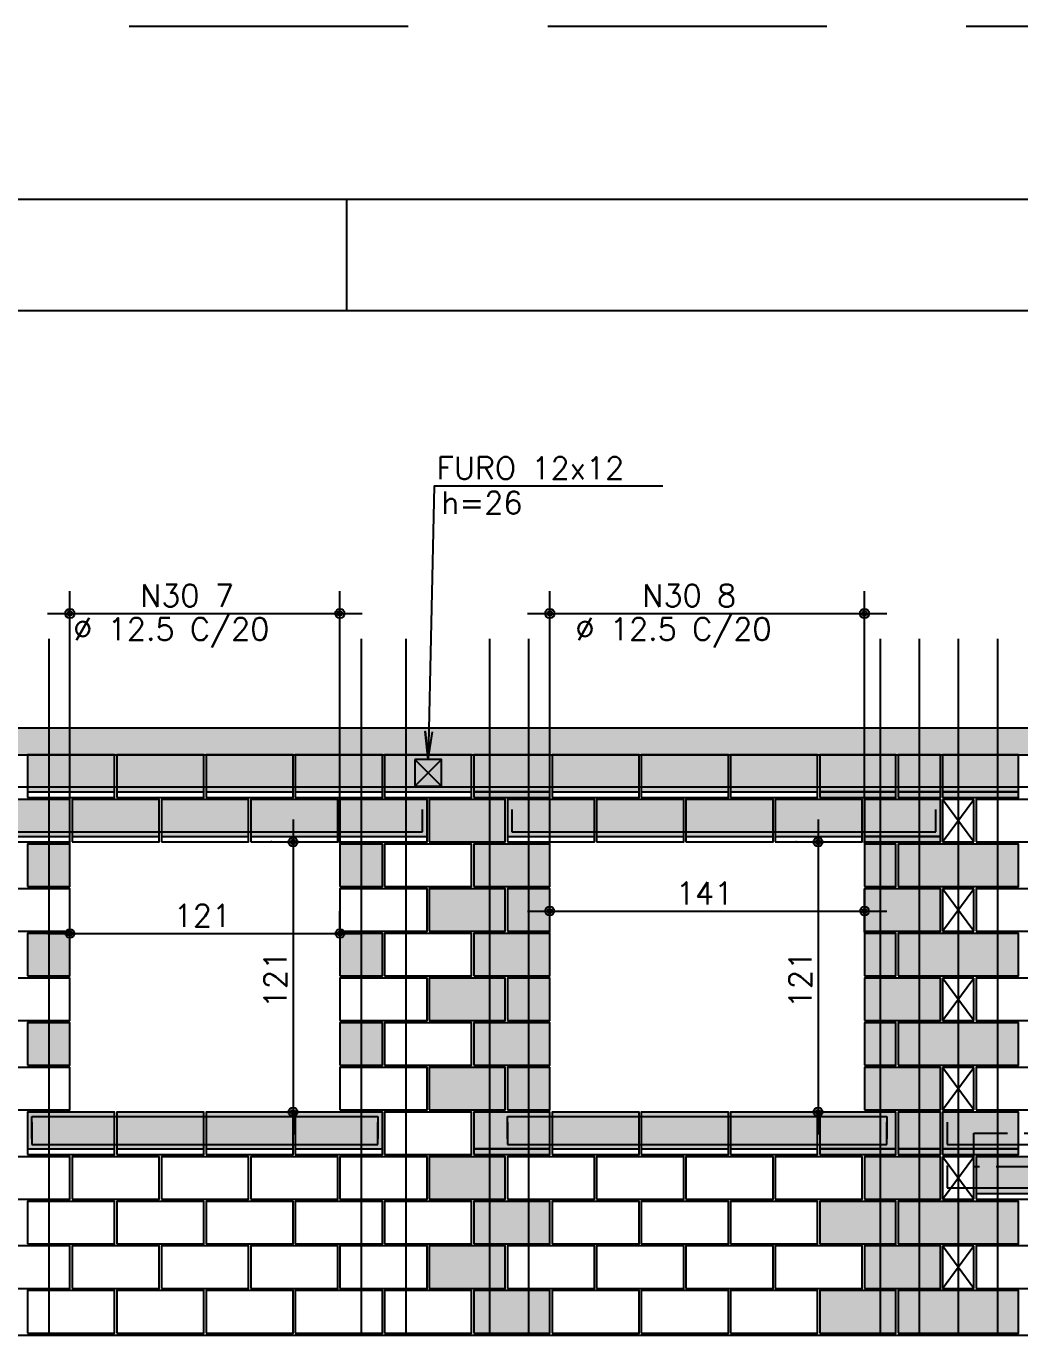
# Model space of a CAD drawing. Extents: x -1 to 122, y -1 to 61.
# Drawn here: x 32.06 to 40.96, y 49.25 to 61.05 of the extents above; entities that cross this region are included whole.
import ezdxf

# ---------------------------------------------------------------- set-up
doc = ezdxf.new("R2010")
doc.units = 0
doc.header["$MEASUREMENT"] = 0
doc.linetypes.add('ESTILO_TQS_0001', pattern=[0.45, 0.3, -0.15])
doc.linetypes.add('HIDDEN', pattern=[0.375, 0.25, -0.125])
doc.layers.get('0').update_dxf_attribs({"linetype": 'CONTINUOUS'})
doc.layers.get('Defpoints').update_dxf_attribs({"linetype": 'CONTINUOUS'})
for name, color, linetype in [('ARQ_FOLHA', 7, 'CONTINUOUS'), ('PENA_01', 1, 'CONTINUOUS'), ('PENA_02', 2, 'CONTINUOUS'), ('PENA_03', 3, 'CONTINUOUS'), ('PENA_05', 5, 'CONTINUOUS'), ('PENA_09', 254, 'CONTINUOUS'), ('PENA_11', 252, 'CONTINUOUS'), ('PENA_19', 240, 'CONTINUOUS'), ('PENA_21', 100, 'CONTINUOUS'), ('PENA_23', 50, 'CONTINUOUS'), ('PENA_28', 135, 'CONTINUOUS')]:
    doc.layers.add(name, color=color, linetype=linetype)
doc.styles.get("Standard").update_dxf_attribs({"font": 'ROMANS.SHX'})

# ---------------------------------------------------------------- blocks, each defined once
blk = doc.blocks.new('FOLHA A1+1 - 1102 X 594')
at = {"layer": 'ARQ_FOLHA', "color": 1}
blk.add_line((-848.5, 584), (-848.5, 594), dxfattribs=at)
for points in [[(-1189, 0), (0, 0), (0, 594), (-1189, 594)], [(-1164, 10), (-10, 10), (-10, 584), (-1164, 584)]]:
    blk.add_lwpolyline(points, close=True, dxfattribs=at)
at = {"layer": 'Defpoints', "color": 8, "linetype": 'HIDDEN', "ltscale": 100}
blk.add_lwpolyline([(-1208.5, 609.5), (-1208.5, -15.5), (19.5, -15.5), (19.5, 609.5)], close=True, dxfattribs=at)

msp = doc.modelspace()

# ---------------------------------------------------------------- linework, layer by layer
at = {"layer": 'PENA_01', "linetype": 'Continuous'}
for p, q in [((32.455, 53.732), (32.455, 55.99)), ((34.875, 53.732), (34.875, 55.99)), ((36.755, 53.732), (36.755, 55.99)), ((39.575, 53.732), (39.575, 55.99)), ((32.255, 55.79), (35.075, 55.79)), ((36.555, 55.79), (39.775, 55.79)), ((35.545, 54.482), (35.785, 54.242)), ((35.785, 54.482), (35.545, 54.242)), ((32.075, 54.192), (32.855, 54.192)), ((32.875, 54.192), (33.655, 54.192)), ((33.675, 54.192), (34.455, 54.192)), ((34.475, 54.192), (35.255, 54.192)), ((35.275, 54.192), (36.055, 54.192)), ((36.075, 54.192), (36.755, 54.192)), ((36.775, 54.192), (37.555, 54.192)), ((37.575, 54.192), (38.355, 54.192)), ((38.375, 54.192), (39.155, 54.192)), ((39.175, 54.192), (39.855, 54.192)), ((39.875, 54.192), (40.255, 54.192)), ((40.275, 54.192), (40.955, 54.192)), ((34.455, 53.942), (34.455, 51.122)), ((39.159, 53.942), (39.159, 51.122)), ((31.675, 53.792), (32.455, 53.792)), ((32.475, 53.792), (33.255, 53.792)), ((33.275, 53.792), (34.055, 53.792)), ((34.075, 53.792), (34.855, 53.792)), ((34.265, 53.742), (34.255, 53.742)), ((34.875, 53.792), (35.655, 53.792)), ((36.375, 53.792), (37.155, 53.792)), ((37.175, 53.792), (37.955, 53.792)), ((37.975, 53.792), (38.755, 53.792)), ((38.775, 53.792), (39.555, 53.792)), ((38.965, 53.742), (38.959, 53.742)), ((39.575, 53.792), (40.255, 53.792)), ((36.755, 52.932), (36.755, 53.323)), ((39.575, 52.932), (39.575, 53.323)), ((32.455, 52.932), (32.455, 53.122)), ((34.875, 52.932), (34.875, 53.122)), ((36.555, 53.123), (39.775, 53.123)), ((32.255, 52.922), (35.075, 52.922)), ((34.275, 51.322), (34.255, 51.322)), ((38.975, 51.322), (38.959, 51.322)), ((32.075, 50.992), (32.855, 50.992)), ((32.875, 50.992), (33.655, 50.992)), ((33.675, 50.992), (34.455, 50.992)), ((34.475, 50.992), (35.255, 50.992)), ((36.075, 50.992), (36.755, 50.992)), ((36.775, 50.992), (37.555, 50.992)), ((37.575, 50.992), (38.355, 50.992)), ((38.375, 50.992), (39.155, 50.992)), ((39.175, 50.992), (39.855, 50.992)), ((39.875, 50.992), (40.255, 50.992)), ((40.275, 50.992), (40.955, 50.992)), ((40.575, 50.592), (41.355, 50.592))]:
    msp.add_line(p, q, dxfattribs=at)
msp.add_lwpolyline([(35.545, 54.482), (35.545, 54.242), (35.785, 54.242), (35.785, 54.482), (35.545, 54.482)], dxfattribs=at)
at = {"layer": 'PENA_01', "linetype": 'ESTILO_TQS_0001'}
msp.add_lwpolyline([(46.006, 52.645), (43.306, 50.832), (40.555, 50.832), (40.555, 51.132), (43.215, 51.132), (43.185, 51.495), (43.755, 51.495), (43.725, 51.857), (44.295, 51.857), (44.265, 52.22), (44.835, 52.22), (44.805, 52.583), (45.375, 52.583), (45.345, 52.945), (47.975, 52.945), (47.975, 52.645), (46.006, 52.645)], dxfattribs=at)
at = {"layer": 'PENA_02', "linetype": 'Continuous'}
for p, q in [((40.555, 54.122), (40.275, 54.122)), ((40.275, 54.122), (40.275, 53.742)), ((40.555, 53.742), (40.555, 54.122)), ((40.275, 53.742), (40.555, 53.742)), ((40.555, 53.322), (40.275, 53.322)), ((40.275, 53.322), (40.275, 52.942)), ((40.555, 52.942), (40.555, 53.322)), ((40.275, 52.942), (40.555, 52.942)), ((40.555, 52.522), (40.275, 52.522)), ((40.275, 52.522), (40.275, 52.142)), ((40.555, 52.142), (40.555, 52.522)), ((40.275, 52.142), (40.555, 52.142)), ((40.555, 51.722), (40.275, 51.722)), ((40.275, 51.722), (40.275, 51.342)), ((40.555, 51.342), (40.555, 51.722)), ((40.275, 51.342), (40.555, 51.342)), ((40.555, 50.922), (40.275, 50.922)), ((40.275, 50.922), (40.275, 50.542)), ((40.555, 50.542), (40.555, 50.922)), ((40.275, 50.542), (40.555, 50.542)), ((40.555, 50.122), (40.275, 50.122)), ((40.275, 50.122), (40.275, 49.742)), ((40.555, 49.742), (40.555, 50.122)), ((40.275, 49.742), (40.555, 49.742)), ((7.775, 49.322), (63.955, 49.322))]:
    msp.add_line(p, q, dxfattribs=at)
for points in [[(7.775, 54.762), (7.775, 54.522), (8.375, 54.522), (8.375, 53.742), (15.855, 53.742), (15.855, 54.522), (43.355, 54.522), (43.355, 54.762), (7.775, 54.762)], [(32.075, 54.142), (32.855, 54.142), (32.855, 54.522), (32.075, 54.522), (32.075, 54.142)], [(32.875, 54.142), (33.655, 54.142), (33.655, 54.522), (32.875, 54.522), (32.875, 54.142)], [(33.675, 54.142), (34.455, 54.142), (34.455, 54.522), (33.675, 54.522), (33.675, 54.142)], [(34.475, 54.142), (35.255, 54.142), (35.255, 54.522), (34.475, 54.522), (34.475, 54.142)], [(35.275, 54.142), (36.055, 54.142), (36.055, 54.522), (35.275, 54.522), (35.275, 54.142)], [(36.075, 54.142), (36.755, 54.142), (36.755, 54.522), (36.075, 54.522), (36.075, 54.142)], [(36.775, 54.142), (37.555, 54.142), (37.555, 54.522), (36.775, 54.522), (36.775, 54.142)], [(37.575, 54.142), (38.355, 54.142), (38.355, 54.522), (37.575, 54.522), (37.575, 54.142)], [(38.375, 54.142), (39.155, 54.142), (39.155, 54.522), (38.375, 54.522), (38.375, 54.142)], [(39.175, 54.142), (39.855, 54.142), (39.855, 54.522), (39.175, 54.522), (39.175, 54.142)], [(39.875, 54.142), (40.255, 54.142), (40.255, 54.522), (39.875, 54.522), (39.875, 54.142)], [(40.275, 54.142), (40.955, 54.142), (40.955, 54.522), (40.275, 54.522), (40.275, 54.142)], [(31.675, 53.742), (32.455, 53.742), (32.455, 54.122), (31.675, 54.122), (31.675, 53.742)], [(32.475, 53.742), (33.255, 53.742), (33.255, 54.122), (32.475, 54.122), (32.475, 53.742)], [(33.275, 53.742), (34.055, 53.742), (34.055, 54.122), (33.275, 54.122), (33.275, 53.742)], [(34.075, 53.742), (34.855, 53.742), (34.855, 54.122), (34.075, 54.122), (34.075, 53.742)], [(34.875, 53.742), (35.655, 53.742), (35.655, 54.122), (34.875, 54.122), (34.875, 53.742)], [(35.675, 53.742), (36.355, 53.742), (36.355, 54.122), (35.675, 54.122), (35.675, 53.742)], [(36.375, 53.742), (37.155, 53.742), (37.155, 54.122), (36.375, 54.122), (36.375, 53.742)], [(37.175, 53.742), (37.955, 53.742), (37.955, 54.122), (37.175, 54.122), (37.175, 53.742)], [(37.975, 53.742), (38.755, 53.742), (38.755, 54.122), (37.975, 54.122), (37.975, 53.742)], [(38.775, 53.742), (39.555, 53.742), (39.555, 54.122), (38.775, 54.122), (38.775, 53.742)], [(39.575, 53.742), (40.255, 53.742), (40.255, 54.122), (39.575, 54.122), (39.575, 53.742)], [(40.575, 53.742), (41.355, 53.742), (41.355, 54.122), (40.575, 54.122), (40.575, 53.742)], [(32.075, 53.342), (32.455, 53.342), (32.455, 53.722), (32.075, 53.722), (32.075, 53.342)], [(34.875, 53.342), (35.255, 53.342), (35.255, 53.722), (34.875, 53.722), (34.875, 53.342)], [(35.275, 53.342), (36.055, 53.342), (36.055, 53.722), (35.275, 53.722), (35.275, 53.342)], [(36.075, 53.342), (36.755, 53.342), (36.755, 53.722), (36.075, 53.722), (36.075, 53.342)], [(39.575, 53.342), (39.855, 53.342), (39.855, 53.722), (39.575, 53.722), (39.575, 53.342)], [(39.875, 53.342), (40.955, 53.342), (40.955, 53.722), (39.875, 53.722), (39.875, 53.342)], [(31.675, 52.942), (32.455, 52.942), (32.455, 53.322), (31.675, 53.322), (31.675, 52.942)], [(34.875, 52.942), (35.655, 52.942), (35.655, 53.322), (34.875, 53.322), (34.875, 52.942)], [(35.675, 52.942), (36.355, 52.942), (36.355, 53.322), (35.675, 53.322), (35.675, 52.942)], [(36.375, 52.942), (36.755, 52.942), (36.755, 53.322), (36.375, 53.322), (36.375, 52.942)], [(39.575, 52.942), (40.255, 52.942), (40.255, 53.322), (39.575, 53.322), (39.575, 52.942)], [(40.575, 52.942), (41.355, 52.942), (41.355, 53.322), (40.575, 53.322), (40.575, 52.942)], [(32.075, 52.542), (32.455, 52.542), (32.455, 52.922), (32.075, 52.922), (32.075, 52.542)], [(34.875, 52.542), (35.255, 52.542), (35.255, 52.922), (34.875, 52.922), (34.875, 52.542)], [(35.275, 52.542), (36.055, 52.542), (36.055, 52.922), (35.275, 52.922), (35.275, 52.542)], [(36.075, 52.542), (36.755, 52.542), (36.755, 52.922), (36.075, 52.922), (36.075, 52.542)], [(39.575, 52.542), (39.855, 52.542), (39.855, 52.922), (39.575, 52.922), (39.575, 52.542)], [(39.875, 52.542), (40.955, 52.542), (40.955, 52.922), (39.875, 52.922), (39.875, 52.542)], [(31.675, 52.142), (32.455, 52.142), (32.455, 52.522), (31.675, 52.522), (31.675, 52.142)], [(34.875, 52.142), (35.655, 52.142), (35.655, 52.522), (34.875, 52.522), (34.875, 52.142)], [(35.675, 52.142), (36.355, 52.142), (36.355, 52.522), (35.675, 52.522), (35.675, 52.142)], [(36.375, 52.142), (36.755, 52.142), (36.755, 52.522), (36.375, 52.522), (36.375, 52.142)], [(39.575, 52.142), (40.255, 52.142), (40.255, 52.522), (39.575, 52.522), (39.575, 52.142)], [(40.575, 52.142), (41.355, 52.142), (41.355, 52.522), (40.575, 52.522), (40.575, 52.142)], [(32.075, 51.742), (32.455, 51.742), (32.455, 52.122), (32.075, 52.122), (32.075, 51.742)], [(34.875, 51.742), (35.255, 51.742), (35.255, 52.122), (34.875, 52.122), (34.875, 51.742)], [(35.275, 51.742), (36.055, 51.742), (36.055, 52.122), (35.275, 52.122), (35.275, 51.742)], [(36.075, 51.742), (36.755, 51.742), (36.755, 52.122), (36.075, 52.122), (36.075, 51.742)], [(39.575, 51.742), (39.855, 51.742), (39.855, 52.122), (39.575, 52.122), (39.575, 51.742)], [(39.875, 51.742), (40.955, 51.742), (40.955, 52.122), (39.875, 52.122), (39.875, 51.742)], [(31.675, 51.342), (32.455, 51.342), (32.455, 51.722), (31.675, 51.722), (31.675, 51.342)], [(34.875, 51.342), (35.655, 51.342), (35.655, 51.722), (34.875, 51.722), (34.875, 51.342)], [(35.675, 51.342), (36.355, 51.342), (36.355, 51.722), (35.675, 51.722), (35.675, 51.342)], [(36.375, 51.342), (36.755, 51.342), (36.755, 51.722), (36.375, 51.722), (36.375, 51.342)], [(39.575, 51.342), (40.255, 51.342), (40.255, 51.722), (39.575, 51.722), (39.575, 51.342)], [(40.575, 51.342), (41.355, 51.342), (41.355, 51.722), (40.575, 51.722), (40.575, 51.342)], [(32.075, 50.942), (32.855, 50.942), (32.855, 51.322), (32.075, 51.322), (32.075, 50.942)], [(32.875, 50.942), (33.655, 50.942), (33.655, 51.322), (32.875, 51.322), (32.875, 50.942)], [(33.675, 50.942), (34.455, 50.942), (34.455, 51.322), (33.675, 51.322), (33.675, 50.942)], [(34.475, 50.942), (35.255, 50.942), (35.255, 51.322), (34.475, 51.322), (34.475, 50.942)], [(35.275, 50.942), (36.055, 50.942), (36.055, 51.322), (35.275, 51.322), (35.275, 50.942)], [(36.075, 50.942), (36.755, 50.942), (36.755, 51.322), (36.075, 51.322), (36.075, 50.942)], [(36.775, 50.942), (37.555, 50.942), (37.555, 51.322), (36.775, 51.322), (36.775, 50.942)], [(37.575, 50.942), (38.355, 50.942), (38.355, 51.322), (37.575, 51.322), (37.575, 50.942)], [(38.375, 50.942), (39.155, 50.942), (39.155, 51.322), (38.375, 51.322), (38.375, 50.942)], [(39.175, 50.942), (39.855, 50.942), (39.855, 51.322), (39.175, 51.322), (39.175, 50.942)], [(39.875, 50.942), (40.255, 50.942), (40.255, 51.322), (39.875, 51.322), (39.875, 50.942)], [(40.275, 50.942), (40.955, 50.942), (40.955, 51.322), (40.275, 51.322), (40.275, 50.942)], [(31.675, 50.542), (32.455, 50.542), (32.455, 50.922), (31.675, 50.922), (31.675, 50.542)], [(32.475, 50.542), (33.255, 50.542), (33.255, 50.922), (32.475, 50.922), (32.475, 50.542)], [(33.275, 50.542), (34.055, 50.542), (34.055, 50.922), (33.275, 50.922), (33.275, 50.542)], [(34.075, 50.542), (34.855, 50.542), (34.855, 50.922), (34.075, 50.922), (34.075, 50.542)], [(34.875, 50.542), (35.655, 50.542), (35.655, 50.922), (34.875, 50.922), (34.875, 50.542)], [(35.675, 50.542), (36.355, 50.542), (36.355, 50.922), (35.675, 50.922), (35.675, 50.542)], [(36.375, 50.542), (37.155, 50.542), (37.155, 50.922), (36.375, 50.922), (36.375, 50.542)], [(37.175, 50.542), (37.955, 50.542), (37.955, 50.922), (37.175, 50.922), (37.175, 50.542)], [(37.975, 50.542), (38.755, 50.542), (38.755, 50.922), (37.975, 50.922), (37.975, 50.542)], [(38.775, 50.542), (39.555, 50.542), (39.555, 50.922), (38.775, 50.922), (38.775, 50.542)], [(39.575, 50.542), (40.255, 50.542), (40.255, 50.922), (39.575, 50.922), (39.575, 50.542)], [(40.575, 50.542), (41.355, 50.542), (41.355, 50.922), (40.575, 50.922), (40.575, 50.542)], [(32.075, 50.142), (32.855, 50.142), (32.855, 50.522), (32.075, 50.522), (32.075, 50.142)], [(32.875, 50.142), (33.655, 50.142), (33.655, 50.522), (32.875, 50.522), (32.875, 50.142)], [(33.675, 50.142), (34.455, 50.142), (34.455, 50.522), (33.675, 50.522), (33.675, 50.142)], [(34.475, 50.142), (35.255, 50.142), (35.255, 50.522), (34.475, 50.522), (34.475, 50.142)], [(35.275, 50.142), (36.055, 50.142), (36.055, 50.522), (35.275, 50.522), (35.275, 50.142)], [(36.075, 50.142), (36.755, 50.142), (36.755, 50.522), (36.075, 50.522), (36.075, 50.142)], [(36.775, 50.142), (37.555, 50.142), (37.555, 50.522), (36.775, 50.522), (36.775, 50.142)], [(37.575, 50.142), (38.355, 50.142), (38.355, 50.522), (37.575, 50.522), (37.575, 50.142)], [(38.375, 50.142), (39.155, 50.142), (39.155, 50.522), (38.375, 50.522), (38.375, 50.142)], [(39.175, 50.142), (39.855, 50.142), (39.855, 50.522), (39.175, 50.522), (39.175, 50.142)], [(39.875, 50.142), (40.955, 50.142), (40.955, 50.522), (39.875, 50.522), (39.875, 50.142)], [(31.675, 49.742), (32.455, 49.742), (32.455, 50.122), (31.675, 50.122), (31.675, 49.742)], [(32.475, 49.742), (33.255, 49.742), (33.255, 50.122), (32.475, 50.122), (32.475, 49.742)], [(33.275, 49.742), (34.055, 49.742), (34.055, 50.122), (33.275, 50.122), (33.275, 49.742)], [(34.075, 49.742), (34.855, 49.742), (34.855, 50.122), (34.075, 50.122), (34.075, 49.742)], [(34.875, 49.742), (35.655, 49.742), (35.655, 50.122), (34.875, 50.122), (34.875, 49.742)], [(35.675, 49.742), (36.355, 49.742), (36.355, 50.122), (35.675, 50.122), (35.675, 49.742)], [(36.375, 49.742), (37.155, 49.742), (37.155, 50.122), (36.375, 50.122), (36.375, 49.742)], [(37.175, 49.742), (37.955, 49.742), (37.955, 50.122), (37.175, 50.122), (37.175, 49.742)], [(37.975, 49.742), (38.755, 49.742), (38.755, 50.122), (37.975, 50.122), (37.975, 49.742)], [(38.775, 49.742), (39.555, 49.742), (39.555, 50.122), (38.775, 50.122), (38.775, 49.742)], [(39.575, 49.742), (40.255, 49.742), (40.255, 50.122), (39.575, 50.122), (39.575, 49.742)], [(40.575, 49.742), (41.355, 49.742), (41.355, 50.122), (40.575, 50.122), (40.575, 49.742)], [(32.075, 49.342), (32.855, 49.342), (32.855, 49.722), (32.075, 49.722), (32.075, 49.342)], [(32.875, 49.342), (33.655, 49.342), (33.655, 49.722), (32.875, 49.722), (32.875, 49.342)], [(33.675, 49.342), (34.455, 49.342), (34.455, 49.722), (33.675, 49.722), (33.675, 49.342)], [(34.475, 49.342), (35.255, 49.342), (35.255, 49.722), (34.475, 49.722), (34.475, 49.342)], [(35.275, 49.342), (36.055, 49.342), (36.055, 49.722), (35.275, 49.722), (35.275, 49.342)], [(36.075, 49.342), (36.755, 49.342), (36.755, 49.722), (36.075, 49.722), (36.075, 49.342)], [(36.775, 49.342), (37.555, 49.342), (37.555, 49.722), (36.775, 49.722), (36.775, 49.342)], [(37.575, 49.342), (38.355, 49.342), (38.355, 49.722), (37.575, 49.722), (37.575, 49.342)], [(38.375, 49.342), (39.155, 49.342), (39.155, 49.722), (38.375, 49.722), (38.375, 49.342)], [(39.175, 49.342), (39.855, 49.342), (39.855, 49.722), (39.175, 49.722), (39.175, 49.342)], [(39.875, 49.342), (40.955, 49.342), (40.955, 49.722), (39.875, 49.722), (39.875, 49.342)]]:
    msp.add_lwpolyline(points, dxfattribs=at)
for centre, radius in [((32.455, 55.79), 0.0416), ((34.875, 55.79), 0.0416), ((36.755, 55.79), 0.0416), ((39.575, 55.79), 0.0416), ((32.455, 55.79), 0.0208), ((34.875, 55.79), 0.0208), ((36.755, 55.79), 0.0208), ((39.575, 55.79), 0.0208), ((34.455, 53.742), 0.04), ((34.455, 53.742), 0.02), ((39.159, 53.742), 0.04), ((39.159, 53.742), 0.02), ((36.755, 53.123), 0.04), ((36.755, 53.123), 0.02), ((39.575, 53.123), 0.04), ((39.575, 53.123), 0.02), ((32.455, 52.922), 0.04), ((32.455, 52.922), 0.02), ((34.875, 52.922), 0.04), ((34.875, 52.922), 0.02), ((34.455, 51.322), 0.04), ((39.159, 51.322), 0.04), ((34.455, 51.322), 0.02), ((39.159, 51.322), 0.02)]:
    msp.add_circle(centre, radius, dxfattribs=at)
at = {"layer": 'PENA_03', "linetype": 'Continuous'}
for p, q in [((40.275, 53.742), (40.555, 54.122)), ((40.555, 53.742), (40.275, 54.122)), ((34.465, 53.742), (34.465, 53.742)), ((39.165, 53.742), (39.165, 53.742)), ((32.455, 53.532), (32.455, 53.532)), ((34.875, 53.532), (34.875, 53.532)), ((36.755, 53.532), (36.755, 53.532)), ((39.575, 53.532), (39.575, 53.532)), ((40.275, 52.942), (40.555, 53.322)), ((40.555, 52.942), (40.275, 53.322)), ((32.455, 52.732), (32.455, 52.732)), ((34.875, 52.732), (34.875, 52.732)), ((36.755, 52.732), (36.755, 52.732)), ((39.575, 52.732), (39.575, 52.732)), ((40.275, 52.142), (40.555, 52.522)), ((40.555, 52.142), (40.275, 52.522)), ((40.275, 51.342), (40.555, 51.722)), ((40.555, 51.342), (40.275, 51.722)), ((34.475, 51.322), (34.475, 51.322)), ((39.175, 51.322), (39.175, 51.322)), ((40.275, 50.542), (40.555, 50.922)), ((40.555, 50.542), (40.275, 50.922)), ((40.275, 49.742), (40.555, 50.122)), ((40.555, 49.742), (40.275, 50.122))]:
    msp.add_line(p, q, dxfattribs=at)
msp.add_lwpolyline([(37.769, 56.931), (35.72, 56.931), (35.665, 54.482), (35.638, 54.731), (35.665, 54.482), (35.703, 54.729)], dxfattribs=at)
at = {"layer": 'PENA_05', "linetype": 'Continuous'}
for p, q in [((48.255, 54.232), (29.946, 54.232)), ((35.615, 53.832), (35.615, 54.032)), ((36.415, 54.032), (36.415, 53.832)), ((40.215, 53.832), (40.215, 54.032)), ((23.915, 53.832), (35.615, 53.832)), ((36.415, 53.832), (40.215, 53.832)), ((32.115, 51.082), (32.115, 51.282)), ((32.115, 51.282), (35.215, 51.282)), ((32.115, 51.232), (32.115, 51.032)), ((35.215, 51.282), (35.215, 51.082)), ((35.215, 51.032), (35.215, 51.232)), ((36.375, 51.232), (36.375, 51.032)), ((36.376, 51.082), (36.376, 51.282)), ((36.376, 51.282), (39.776, 51.282)), ((39.775, 51.032), (39.775, 51.232)), ((39.776, 51.282), (39.776, 51.082)), ((40.315, 51.232), (40.315, 51.032)), ((32.115, 51.032), (35.215, 51.032)), ((36.375, 51.032), (39.775, 51.032)), ((40.315, 51.032), (45.515, 51.032)), ((40.315, 50.842), (40.315, 50.642)), ((40.315, 50.642), (43.315, 50.642))]:
    msp.add_line(p, q, dxfattribs=at)
for points in [[(32.265, 55.562), (32.265, 49.322)], [(35.065, 55.562), (35.065, 49.322)], [(35.465, 55.562), (35.465, 49.322)], [(36.215, 55.562), (36.215, 49.322)], [(36.565, 55.562), (36.565, 49.322)], [(39.715, 55.562), (39.715, 49.322)], [(40.065, 55.562), (40.065, 49.322)], [(40.415, 55.562), (40.415, 49.322)], [(40.765, 55.562), (40.765, 49.322)]]:
    msp.add_lwpolyline(points, dxfattribs=at)
at = {"layer": 'PENA_09', "linetype": 'Continuous'}
for points in [[(32.075, 54.192), (32.855, 54.192), (32.855, 54.522), (32.075, 54.522), (32.075, 54.192)], [(32.875, 54.192), (33.655, 54.192), (33.655, 54.522), (32.875, 54.522), (32.875, 54.192)], [(33.675, 54.192), (34.455, 54.192), (34.455, 54.522), (33.675, 54.522), (33.675, 54.192)], [(34.475, 54.192), (35.255, 54.192), (35.255, 54.522), (34.475, 54.522), (34.475, 54.192)], [(35.275, 54.192), (36.055, 54.192), (36.055, 54.522), (35.275, 54.522), (35.275, 54.192)], [(36.075, 54.192), (36.755, 54.192), (36.755, 54.522), (36.075, 54.522), (36.075, 54.192)], [(36.775, 54.192), (37.555, 54.192), (37.555, 54.522), (36.775, 54.522), (36.775, 54.192)], [(37.575, 54.192), (38.355, 54.192), (38.355, 54.522), (37.575, 54.522), (37.575, 54.192)], [(38.375, 54.192), (39.155, 54.192), (39.155, 54.522), (38.375, 54.522), (38.375, 54.192)], [(39.175, 54.192), (39.855, 54.192), (39.855, 54.522), (39.175, 54.522), (39.175, 54.192)], [(39.875, 54.192), (40.255, 54.192), (40.255, 54.522), (39.875, 54.522), (39.875, 54.192)], [(40.275, 54.192), (40.955, 54.192), (40.955, 54.522), (40.275, 54.522), (40.275, 54.192)], [(31.675, 53.792), (32.455, 53.792), (32.455, 54.122), (31.675, 54.122), (31.675, 53.792)], [(32.475, 53.792), (33.255, 53.792), (33.255, 54.122), (32.475, 54.122), (32.475, 53.792)], [(33.275, 53.792), (34.055, 53.792), (34.055, 54.122), (33.275, 54.122), (33.275, 53.792)], [(34.075, 53.792), (34.855, 53.792), (34.855, 54.122), (34.075, 54.122), (34.075, 53.792)], [(34.875, 53.792), (35.655, 53.792), (35.655, 54.122), (34.875, 54.122), (34.875, 53.792)], [(36.375, 53.792), (37.155, 53.792), (37.155, 54.122), (36.375, 54.122), (36.375, 53.792)], [(37.175, 53.792), (37.955, 53.792), (37.955, 54.122), (37.175, 54.122), (37.175, 53.792)], [(37.975, 53.792), (38.755, 53.792), (38.755, 54.122), (37.975, 54.122), (37.975, 53.792)], [(38.775, 53.792), (39.555, 53.792), (39.555, 54.122), (38.775, 54.122), (38.775, 53.792)], [(39.575, 53.792), (40.255, 53.792), (40.255, 54.122), (39.575, 54.122), (39.575, 53.792)], [(32.075, 50.992), (32.855, 50.992), (32.855, 51.322), (32.075, 51.322), (32.075, 50.992)], [(32.875, 50.992), (33.655, 50.992), (33.655, 51.322), (32.875, 51.322), (32.875, 50.992)], [(33.675, 50.992), (34.455, 50.992), (34.455, 51.322), (33.675, 51.322), (33.675, 50.992)], [(34.475, 50.992), (35.255, 50.992), (35.255, 51.322), (34.475, 51.322), (34.475, 50.992)], [(36.075, 50.992), (36.755, 50.992), (36.755, 51.322), (36.075, 51.322), (36.075, 50.992)], [(36.775, 50.992), (37.555, 50.992), (37.555, 51.322), (36.775, 51.322), (36.775, 50.992)], [(37.575, 50.992), (38.355, 50.992), (38.355, 51.322), (37.575, 51.322), (37.575, 50.992)], [(38.375, 50.992), (39.155, 50.992), (39.155, 51.322), (38.375, 51.322), (38.375, 50.992)], [(39.175, 50.992), (39.855, 50.992), (39.855, 51.322), (39.175, 51.322), (39.175, 50.992)], [(39.875, 50.992), (40.255, 50.992), (40.255, 51.322), (39.875, 51.322), (39.875, 50.992)], [(40.275, 50.992), (40.955, 50.992), (40.955, 51.322), (40.275, 51.322), (40.275, 50.992)], [(40.575, 50.592), (41.355, 50.592), (41.355, 50.922), (40.575, 50.922), (40.575, 50.592)]]:
    msp.add_lwpolyline(points, dxfattribs=at)
for points in [[(32.075, 54.192), (32.855, 54.192), (32.855, 54.522)], [(32.075, 54.192), (32.855, 54.522), (32.075, 54.522)], [(32.075, 54.192), (32.075, 54.522), (32.075, 54.192)], [(32.875, 54.192), (33.655, 54.192), (33.655, 54.522)], [(32.875, 54.192), (33.655, 54.522), (32.875, 54.522)], [(32.875, 54.192), (32.875, 54.522), (32.875, 54.192)], [(33.675, 54.192), (34.455, 54.192), (34.455, 54.522)], [(33.675, 54.192), (34.455, 54.522), (33.675, 54.522)], [(33.675, 54.192), (33.675, 54.522), (33.675, 54.192)], [(34.475, 54.192), (35.255, 54.192), (35.255, 54.522)], [(34.475, 54.192), (35.255, 54.522), (34.475, 54.522)], [(34.475, 54.192), (34.475, 54.522), (34.475, 54.192)], [(35.275, 54.192), (36.055, 54.192), (36.055, 54.522)], [(35.275, 54.192), (36.055, 54.522), (35.275, 54.522)], [(35.275, 54.192), (35.275, 54.522), (35.275, 54.192)], [(36.075, 54.192), (36.755, 54.192), (36.755, 54.522)], [(36.075, 54.192), (36.755, 54.522), (36.075, 54.522)], [(36.075, 54.192), (36.075, 54.522), (36.075, 54.192)], [(36.775, 54.192), (37.555, 54.192), (37.555, 54.522)], [(36.775, 54.192), (37.555, 54.522), (36.775, 54.522)], [(36.775, 54.192), (36.775, 54.522), (36.775, 54.192)], [(37.575, 54.192), (38.355, 54.192), (38.355, 54.522)], [(37.575, 54.192), (38.355, 54.522), (37.575, 54.522)], [(37.575, 54.192), (37.575, 54.522), (37.575, 54.192)], [(38.375, 54.192), (39.155, 54.192), (39.155, 54.522)], [(38.375, 54.192), (39.155, 54.522), (38.375, 54.522)], [(38.375, 54.192), (38.375, 54.522), (38.375, 54.192)], [(39.175, 54.192), (39.855, 54.192), (39.855, 54.522)], [(39.175, 54.192), (39.855, 54.522), (39.175, 54.522)], [(39.175, 54.192), (39.175, 54.522), (39.175, 54.192)], [(39.875, 54.192), (40.255, 54.192), (40.255, 54.522)], [(39.875, 54.192), (40.255, 54.522), (39.875, 54.522)], [(39.875, 54.192), (39.875, 54.522), (39.875, 54.192)], [(40.275, 54.192), (40.955, 54.192), (40.955, 54.522)], [(40.275, 54.192), (40.955, 54.522), (40.275, 54.522)], [(40.275, 54.192), (40.275, 54.522), (40.275, 54.192)], [(31.675, 53.792), (32.455, 53.792), (32.455, 54.122)], [(31.675, 53.792), (32.455, 54.122), (31.675, 54.122)], [(32.475, 53.792), (33.255, 53.792), (33.255, 54.122)], [(32.475, 53.792), (33.255, 54.122), (32.475, 54.122)], [(32.475, 53.792), (32.475, 54.122), (32.475, 53.792)], [(33.275, 53.792), (34.055, 53.792), (34.055, 54.122)], [(33.275, 53.792), (34.055, 54.122), (33.275, 54.122)], [(33.275, 53.792), (33.275, 54.122), (33.275, 53.792)], [(34.075, 53.792), (34.855, 53.792), (34.855, 54.122)], [(34.075, 53.792), (34.855, 54.122), (34.075, 54.122)], [(34.075, 53.792), (34.075, 54.122), (34.075, 53.792)], [(34.875, 53.792), (35.655, 53.792), (35.655, 54.122)], [(34.875, 53.792), (35.655, 54.122), (34.875, 54.122)], [(34.875, 53.792), (34.875, 54.122), (34.875, 53.792)], [(36.375, 53.792), (37.155, 53.792), (37.155, 54.122)], [(36.375, 53.792), (37.155, 54.122), (36.375, 54.122)], [(36.375, 53.792), (36.375, 54.122), (36.375, 53.792)], [(37.175, 53.792), (37.955, 53.792), (37.955, 54.122)], [(37.175, 53.792), (37.955, 54.122), (37.175, 54.122)], [(37.175, 53.792), (37.175, 54.122), (37.175, 53.792)], [(37.975, 53.792), (38.755, 53.792), (38.755, 54.122)], [(37.975, 53.792), (38.755, 54.122), (37.975, 54.122)], [(37.975, 53.792), (37.975, 54.122), (37.975, 53.792)], [(38.775, 53.792), (39.555, 53.792), (39.555, 54.122)], [(38.775, 53.792), (39.555, 54.122), (38.775, 54.122)], [(38.775, 53.792), (38.775, 54.122), (38.775, 53.792)], [(39.575, 53.792), (40.255, 53.792), (40.255, 54.122)], [(39.575, 53.792), (40.255, 54.122), (39.575, 54.122)], [(39.575, 53.792), (39.575, 54.122), (39.575, 53.792)], [(32.075, 50.992), (32.855, 50.992), (32.855, 51.322)], [(32.075, 50.992), (32.855, 51.322), (32.075, 51.322)], [(32.075, 50.992), (32.075, 51.322), (32.075, 50.992)], [(32.875, 50.992), (33.655, 50.992), (33.655, 51.322)], [(32.875, 50.992), (33.655, 51.322), (32.875, 51.322)], [(32.875, 50.992), (32.875, 51.322), (32.875, 50.992)], [(33.675, 50.992), (34.455, 50.992), (34.455, 51.322)], [(33.675, 50.992), (34.455, 51.322), (33.675, 51.322)], [(33.675, 50.992), (33.675, 51.322), (33.675, 50.992)], [(34.475, 50.992), (35.255, 50.992), (35.255, 51.322)], [(34.475, 50.992), (35.255, 51.322), (34.475, 51.322)], [(34.475, 50.992), (34.475, 51.322), (34.475, 50.992)], [(36.075, 50.992), (36.755, 50.992), (36.755, 51.322)], [(36.075, 50.992), (36.755, 51.322), (36.075, 51.322)], [(36.075, 50.992), (36.075, 51.322), (36.075, 50.992)], [(36.775, 50.992), (37.555, 50.992), (37.555, 51.322)], [(36.775, 50.992), (37.555, 51.322), (36.775, 51.322)], [(36.775, 50.992), (36.775, 51.322), (36.775, 50.992)], [(37.575, 50.992), (38.355, 50.992), (38.355, 51.322)], [(37.575, 50.992), (38.355, 51.322), (37.575, 51.322)], [(37.575, 50.992), (37.575, 51.322), (37.575, 50.992)], [(38.375, 50.992), (39.155, 50.992), (39.155, 51.322)], [(38.375, 50.992), (39.155, 51.322), (38.375, 51.322)], [(38.375, 50.992), (38.375, 51.322), (38.375, 50.992)], [(39.175, 50.992), (39.855, 50.992), (39.855, 51.322)], [(39.175, 50.992), (39.855, 51.322), (39.175, 51.322)], [(39.175, 50.992), (39.175, 51.322), (39.175, 50.992)], [(39.875, 50.992), (40.255, 50.992), (40.255, 51.322)], [(39.875, 50.992), (40.255, 51.322), (39.875, 51.322)], [(39.875, 50.992), (39.875, 51.322), (39.875, 50.992)], [(40.275, 50.992), (40.955, 50.992), (40.955, 51.322)], [(40.275, 50.992), (40.955, 51.322), (40.275, 51.322)], [(40.275, 50.992), (40.275, 51.322), (40.275, 50.992)], [(40.575, 50.592), (41.355, 50.592), (41.355, 50.922)], [(40.575, 50.592), (41.355, 50.922), (40.575, 50.922)], [(40.575, 50.592), (40.575, 50.922), (40.575, 50.592)]]:
    msp.add_solid(points, dxfattribs=at)
at = {"layer": 'PENA_11', "linetype": 'Continuous'}
for points in [[(43.355, 54.762), (7.775, 54.762), (7.775, 54.522)], [(43.355, 54.762), (7.775, 54.522), (8.375, 54.522)], [(43.355, 54.762), (8.375, 54.522), (15.855, 54.522)], [(43.355, 54.762), (15.855, 54.522), (43.355, 54.522)]]:
    msp.add_solid(points, dxfattribs=at)
at = {"layer": 'PENA_19', "linetype": 'Continuous'}
for points in [[(39.875, 53.342), (40.955, 53.342), (40.955, 53.722), (39.875, 53.722), (39.875, 53.342)], [(39.875, 52.542), (40.955, 52.542), (40.955, 52.922), (39.875, 52.922), (39.875, 52.542)], [(39.875, 51.742), (40.955, 51.742), (40.955, 52.122), (39.875, 52.122), (39.875, 51.742)], [(39.875, 50.142), (40.955, 50.142), (40.955, 50.522), (39.875, 50.522), (39.875, 50.142)], [(39.875, 49.342), (40.955, 49.342), (40.955, 49.722), (39.875, 49.722), (39.875, 49.342)]]:
    msp.add_lwpolyline(points, dxfattribs=at)
for points in [[(39.875, 53.342), (40.955, 53.342), (40.955, 53.722)], [(39.875, 53.342), (40.955, 53.722), (39.875, 53.722)], [(39.875, 53.342), (39.875, 53.722), (39.875, 53.342)], [(39.875, 52.542), (40.955, 52.542), (40.955, 52.922)], [(39.875, 52.542), (40.955, 52.922), (39.875, 52.922)], [(39.875, 52.542), (39.875, 52.922), (39.875, 52.542)], [(39.875, 51.742), (40.955, 51.742), (40.955, 52.122)], [(39.875, 51.742), (40.955, 52.122), (39.875, 52.122)], [(39.875, 51.742), (39.875, 52.122), (39.875, 51.742)], [(39.875, 50.142), (40.955, 50.142), (40.955, 50.522)], [(39.875, 50.142), (40.955, 50.522), (39.875, 50.522)], [(39.875, 50.142), (39.875, 50.522), (39.875, 50.142)], [(39.875, 49.342), (40.955, 49.342), (40.955, 49.722)], [(39.875, 49.342), (40.955, 49.722), (39.875, 49.722)], [(39.875, 49.342), (39.875, 49.722), (39.875, 49.342)]]:
    msp.add_solid(points, dxfattribs=at)
at = {"layer": 'PENA_21', "linetype": 'Continuous'}
for points in [[(36.075, 54.142), (36.755, 54.142), (36.755, 54.192), (36.075, 54.192), (36.075, 54.142)], [(39.175, 54.142), (39.855, 54.142), (39.855, 54.192), (39.175, 54.192), (39.175, 54.142)], [(40.275, 54.142), (40.955, 54.142), (40.955, 54.192), (40.275, 54.192), (40.275, 54.142)], [(35.675, 53.742), (36.355, 53.742), (36.355, 54.122), (35.675, 54.122), (35.675, 53.742)], [(36.075, 53.342), (36.755, 53.342), (36.755, 53.722), (36.075, 53.722), (36.075, 53.342)], [(39.575, 53.742), (40.255, 53.742), (40.255, 53.792), (39.575, 53.792), (39.575, 53.742)], [(35.675, 52.942), (36.355, 52.942), (36.355, 53.322), (35.675, 53.322), (35.675, 52.942)], [(39.575, 52.942), (40.255, 52.942), (40.255, 53.322), (39.575, 53.322), (39.575, 52.942)], [(36.075, 52.542), (36.755, 52.542), (36.755, 52.922), (36.075, 52.922), (36.075, 52.542)], [(35.675, 52.142), (36.355, 52.142), (36.355, 52.522), (35.675, 52.522), (35.675, 52.142)], [(39.575, 52.142), (40.255, 52.142), (40.255, 52.522), (39.575, 52.522), (39.575, 52.142)], [(36.075, 51.742), (36.755, 51.742), (36.755, 52.122), (36.075, 52.122), (36.075, 51.742)], [(35.675, 51.342), (36.355, 51.342), (36.355, 51.722), (35.675, 51.722), (35.675, 51.342)], [(39.575, 51.342), (40.255, 51.342), (40.255, 51.722), (39.575, 51.722), (39.575, 51.342)], [(36.075, 50.942), (36.755, 50.942), (36.755, 50.992), (36.075, 50.992), (36.075, 50.942)], [(39.175, 50.942), (39.855, 50.942), (39.855, 50.992), (39.175, 50.992), (39.175, 50.942)], [(40.275, 50.942), (40.955, 50.942), (40.955, 50.992), (40.275, 50.992), (40.275, 50.942)], [(35.675, 50.542), (36.355, 50.542), (36.355, 50.922), (35.675, 50.922), (35.675, 50.542)], [(39.575, 50.542), (40.255, 50.542), (40.255, 50.922), (39.575, 50.922), (39.575, 50.542)], [(36.075, 50.142), (36.755, 50.142), (36.755, 50.522), (36.075, 50.522), (36.075, 50.142)], [(39.175, 50.142), (39.855, 50.142), (39.855, 50.522), (39.175, 50.522), (39.175, 50.142)], [(35.675, 49.742), (36.355, 49.742), (36.355, 50.122), (35.675, 50.122), (35.675, 49.742)], [(39.575, 49.742), (40.255, 49.742), (40.255, 50.122), (39.575, 50.122), (39.575, 49.742)], [(36.075, 49.342), (36.755, 49.342), (36.755, 49.722), (36.075, 49.722), (36.075, 49.342)], [(39.175, 49.342), (39.855, 49.342), (39.855, 49.722), (39.175, 49.722), (39.175, 49.342)]]:
    msp.add_lwpolyline(points, dxfattribs=at)
for points in [[(36.075, 54.142), (36.755, 54.142), (36.755, 54.192)], [(36.075, 54.142), (36.755, 54.192), (36.075, 54.192)], [(36.075, 54.142), (36.075, 54.192), (36.075, 54.142)], [(39.175, 54.142), (39.855, 54.142), (39.855, 54.192)], [(39.175, 54.142), (39.855, 54.192), (39.175, 54.192)], [(39.175, 54.142), (39.175, 54.192), (39.175, 54.142)], [(40.275, 54.142), (40.955, 54.142), (40.955, 54.192)], [(40.275, 54.142), (40.955, 54.192), (40.275, 54.192)], [(40.275, 54.142), (40.275, 54.192), (40.275, 54.142)], [(35.675, 53.742), (36.355, 53.742), (36.355, 54.122)], [(35.675, 53.742), (36.355, 54.122), (35.675, 54.122)], [(35.675, 53.742), (35.675, 54.122), (35.675, 53.742)], [(36.075, 53.342), (36.755, 53.342), (36.755, 53.722)], [(36.075, 53.342), (36.755, 53.722), (36.075, 53.722)], [(36.075, 53.342), (36.075, 53.722), (36.075, 53.342)], [(39.575, 53.742), (40.255, 53.742), (40.255, 53.792)], [(39.575, 53.742), (40.255, 53.792), (39.575, 53.792)], [(39.575, 53.742), (39.575, 53.792), (39.575, 53.742)], [(35.675, 52.942), (36.355, 52.942), (36.355, 53.322)], [(35.675, 52.942), (36.355, 53.322), (35.675, 53.322)], [(35.675, 52.942), (35.675, 53.322), (35.675, 52.942)], [(39.575, 52.942), (40.255, 52.942), (40.255, 53.322)], [(39.575, 52.942), (40.255, 53.322), (39.575, 53.322)], [(39.575, 52.942), (39.575, 53.322), (39.575, 52.942)], [(36.075, 52.542), (36.755, 52.542), (36.755, 52.922)], [(36.075, 52.542), (36.755, 52.922), (36.075, 52.922)], [(36.075, 52.542), (36.075, 52.922), (36.075, 52.542)], [(35.675, 52.142), (36.355, 52.142), (36.355, 52.522)], [(35.675, 52.142), (36.355, 52.522), (35.675, 52.522)], [(35.675, 52.142), (35.675, 52.522), (35.675, 52.142)], [(39.575, 52.142), (40.255, 52.142), (40.255, 52.522)], [(39.575, 52.142), (40.255, 52.522), (39.575, 52.522)], [(39.575, 52.142), (39.575, 52.522), (39.575, 52.142)], [(36.075, 51.742), (36.755, 51.742), (36.755, 52.122)], [(36.075, 51.742), (36.755, 52.122), (36.075, 52.122)], [(36.075, 51.742), (36.075, 52.122), (36.075, 51.742)], [(35.675, 51.342), (36.355, 51.342), (36.355, 51.722)], [(35.675, 51.342), (36.355, 51.722), (35.675, 51.722)], [(35.675, 51.342), (35.675, 51.722), (35.675, 51.342)], [(39.575, 51.342), (40.255, 51.342), (40.255, 51.722)], [(39.575, 51.342), (40.255, 51.722), (39.575, 51.722)], [(39.575, 51.342), (39.575, 51.722), (39.575, 51.342)], [(36.075, 50.942), (36.755, 50.942), (36.755, 50.992)], [(36.075, 50.942), (36.755, 50.992), (36.075, 50.992)], [(36.075, 50.942), (36.075, 50.992), (36.075, 50.942)], [(39.175, 50.942), (39.855, 50.942), (39.855, 50.992)], [(39.175, 50.942), (39.855, 50.992), (39.175, 50.992)], [(39.175, 50.942), (39.175, 50.992), (39.175, 50.942)], [(40.275, 50.942), (40.955, 50.942), (40.955, 50.992)], [(40.275, 50.942), (40.955, 50.992), (40.275, 50.992)], [(40.275, 50.942), (40.275, 50.992), (40.275, 50.942)], [(35.675, 50.542), (36.355, 50.542), (36.355, 50.922)], [(35.675, 50.542), (36.355, 50.922), (35.675, 50.922)], [(35.675, 50.542), (35.675, 50.922), (35.675, 50.542)], [(39.575, 50.542), (40.255, 50.542), (40.255, 50.922)], [(39.575, 50.542), (40.255, 50.922), (39.575, 50.922)], [(39.575, 50.542), (39.575, 50.922), (39.575, 50.542)], [(36.075, 50.142), (36.755, 50.142), (36.755, 50.522)], [(36.075, 50.142), (36.755, 50.522), (36.075, 50.522)], [(36.075, 50.142), (36.075, 50.522), (36.075, 50.142)], [(39.175, 50.142), (39.855, 50.142), (39.855, 50.522)], [(39.175, 50.142), (39.855, 50.522), (39.175, 50.522)], [(39.175, 50.142), (39.175, 50.522), (39.175, 50.142)], [(35.675, 49.742), (36.355, 49.742), (36.355, 50.122)], [(35.675, 49.742), (36.355, 50.122), (35.675, 50.122)], [(35.675, 49.742), (35.675, 50.122), (35.675, 49.742)], [(39.575, 49.742), (40.255, 49.742), (40.255, 50.122)], [(39.575, 49.742), (40.255, 50.122), (39.575, 50.122)], [(39.575, 49.742), (39.575, 50.122), (39.575, 49.742)], [(36.075, 49.342), (36.755, 49.342), (36.755, 49.722)], [(36.075, 49.342), (36.755, 49.722), (36.075, 49.722)], [(36.075, 49.342), (36.075, 49.722), (36.075, 49.342)], [(39.175, 49.342), (39.855, 49.342), (39.855, 49.722)], [(39.175, 49.342), (39.855, 49.722), (39.175, 49.722)], [(39.175, 49.342), (39.175, 49.722), (39.175, 49.342)]]:
    msp.add_solid(points, dxfattribs=at)
at = {"layer": 'PENA_23', "linetype": 'Continuous'}
for points in [[(39.875, 54.142), (40.255, 54.142), (40.255, 54.192), (39.875, 54.192), (39.875, 54.142)], [(32.075, 53.342), (32.455, 53.342), (32.455, 53.722), (32.075, 53.722), (32.075, 53.342)], [(34.875, 53.342), (35.255, 53.342), (35.255, 53.722), (34.875, 53.722), (34.875, 53.342)], [(36.375, 52.942), (36.755, 52.942), (36.755, 53.322), (36.375, 53.322), (36.375, 52.942)], [(32.075, 52.542), (32.455, 52.542), (32.455, 52.922), (32.075, 52.922), (32.075, 52.542)], [(34.875, 52.542), (35.255, 52.542), (35.255, 52.922), (34.875, 52.922), (34.875, 52.542)], [(36.375, 52.142), (36.755, 52.142), (36.755, 52.522), (36.375, 52.522), (36.375, 52.142)], [(32.075, 51.742), (32.455, 51.742), (32.455, 52.122), (32.075, 52.122), (32.075, 51.742)], [(34.875, 51.742), (35.255, 51.742), (35.255, 52.122), (34.875, 52.122), (34.875, 51.742)], [(36.375, 51.342), (36.755, 51.342), (36.755, 51.722), (36.375, 51.722), (36.375, 51.342)], [(39.875, 50.942), (40.255, 50.942), (40.255, 50.992), (39.875, 50.992), (39.875, 50.942)]]:
    msp.add_lwpolyline(points, dxfattribs=at)
for points in [[(39.875, 54.142), (40.255, 54.142), (40.255, 54.192)], [(39.875, 54.142), (40.255, 54.192), (39.875, 54.192)], [(39.875, 54.142), (39.875, 54.192), (39.875, 54.142)], [(32.075, 53.342), (32.455, 53.342), (32.455, 53.722)], [(32.075, 53.342), (32.455, 53.722), (32.075, 53.722)], [(32.075, 53.342), (32.075, 53.722), (32.075, 53.342)], [(34.875, 53.342), (35.255, 53.342), (35.255, 53.722)], [(34.875, 53.342), (35.255, 53.722), (34.875, 53.722)], [(34.875, 53.342), (34.875, 53.722), (34.875, 53.342)], [(36.375, 52.942), (36.755, 52.942), (36.755, 53.322)], [(36.375, 52.942), (36.755, 53.322), (36.375, 53.322)], [(36.375, 52.942), (36.375, 53.322), (36.375, 52.942)], [(32.075, 52.542), (32.455, 52.542), (32.455, 52.922)], [(32.075, 52.542), (32.455, 52.922), (32.075, 52.922)], [(32.075, 52.542), (32.075, 52.922), (32.075, 52.542)], [(34.875, 52.542), (35.255, 52.542), (35.255, 52.922)], [(34.875, 52.542), (35.255, 52.922), (34.875, 52.922)], [(34.875, 52.542), (34.875, 52.922), (34.875, 52.542)], [(36.375, 52.142), (36.755, 52.142), (36.755, 52.522)], [(36.375, 52.142), (36.755, 52.522), (36.375, 52.522)], [(36.375, 52.142), (36.375, 52.522), (36.375, 52.142)], [(32.075, 51.742), (32.455, 51.742), (32.455, 52.122)], [(32.075, 51.742), (32.455, 52.122), (32.075, 52.122)], [(32.075, 51.742), (32.075, 52.122), (32.075, 51.742)], [(34.875, 51.742), (35.255, 51.742), (35.255, 52.122)], [(34.875, 51.742), (35.255, 52.122), (34.875, 52.122)], [(34.875, 51.742), (34.875, 52.122), (34.875, 51.742)], [(36.375, 51.342), (36.755, 51.342), (36.755, 51.722)], [(36.375, 51.342), (36.755, 51.722), (36.375, 51.722)], [(36.375, 51.342), (36.375, 51.722), (36.375, 51.342)], [(39.875, 50.942), (40.255, 50.942), (40.255, 50.992)], [(39.875, 50.942), (40.255, 50.992), (39.875, 50.992)], [(39.875, 50.942), (39.875, 50.992), (39.875, 50.942)]]:
    msp.add_solid(points, dxfattribs=at)
at = {"layer": 'PENA_28', "linetype": 'Continuous'}
for points in [[(39.575, 53.342), (39.855, 53.342), (39.855, 53.722), (39.575, 53.722), (39.575, 53.342)], [(39.575, 52.542), (39.855, 52.542), (39.855, 52.922), (39.575, 52.922), (39.575, 52.542)], [(39.575, 51.742), (39.855, 51.742), (39.855, 52.122), (39.575, 52.122), (39.575, 51.742)]]:
    msp.add_lwpolyline(points, dxfattribs=at)
for points in [[(39.575, 53.342), (39.855, 53.342), (39.855, 53.722)], [(39.575, 53.342), (39.855, 53.722), (39.575, 53.722)], [(39.575, 53.342), (39.575, 53.722), (39.575, 53.342)], [(39.575, 52.542), (39.855, 52.542), (39.855, 52.922)], [(39.575, 52.542), (39.855, 52.922), (39.575, 52.922)], [(39.575, 52.542), (39.575, 52.922), (39.575, 52.542)], [(39.575, 51.742), (39.855, 51.742), (39.855, 52.122)], [(39.575, 51.742), (39.855, 52.122), (39.575, 52.122)], [(39.575, 51.742), (39.575, 52.122), (39.575, 51.742)]]:
    msp.add_solid(points, dxfattribs=at)

# ---------------------------------------------------------------- block references
at = {"xscale": 0.09999999999999938, "yscale": 0.09999999999999938, "zscale": 0.09999999999999938}
msp.add_blockref('FOLHA A1+1 - 1102 X 594', (119.786, 0.1), dxfattribs=at)

# ---------------------------------------------------------------- texts
at = {"layer": 'PENA_03', "linetype": 'Continuous'}
for s, p in [('FURO 12x12', (35.742, 56.992)), ('h=26', (35.782, 56.682)), ('N30 7', (33.085, 55.85)), ('N30 8', (37.585, 55.85)), ('%%c 12.5 C/20', (32.485, 55.55)), ('%%c 12.5 C/20', (36.985, 55.55)), ('141', (37.885, 53.183)), ('121', (33.385, 52.982))]:
    msp.add_text(s, height=0.2, dxfattribs=at).set_placement(p)
for p in [(34.395, 52.252), (39.099, 52.252)]:
    msp.add_text('121', height=0.2, rotation=90, dxfattribs=at).set_placement(p)

doc.saveas('drawing.dxf')
